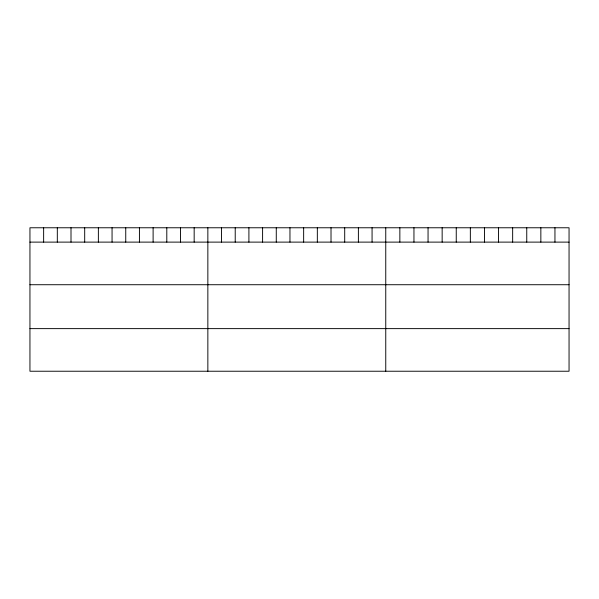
<?xml version="1.0" encoding="UTF-8"?>
<svg xmlns="http://www.w3.org/2000/svg" width="599" height="599" viewBox="0 0 599 599"><rect width="100%" height="100%" fill="white"/><g stroke="black" fill="none" stroke-linecap="round" stroke-linejoin="round"><path stroke-width="0.9" d="M569.05 242.116L569.05 371.23L29.95 371.23L29.95 227.77L569.05 227.77L569.05 242.116L29.95 242.116M29.95 284.727L569.05 284.727M29.95 328.626L569.05 328.626M554.951 227.77L554.951 242.116M540.852 227.77L540.852 242.116M526.753 227.77L526.753 242.116M512.654 227.77L512.654 242.116M498.555 227.77L498.555 242.116M484.456 227.77L484.456 242.116M470.35 227.77L470.35 242.116M456.251 227.77L456.251 242.116M442.152 227.77L442.152 242.116M428.053 227.77L428.053 242.116M413.954 227.77L413.954 242.116M399.855 227.77L399.855 242.116M385.756 227.77L385.756 371.23M372.069 227.77L372.069 242.116M358.389 227.77L358.389 242.116M344.702 227.77L344.702 242.116M331.015 227.77L331.015 242.116M317.335 227.77L317.335 242.116M303.648 227.77L303.648 242.116M289.961 227.77L289.961 242.116M276.274 227.77L276.274 242.116M262.594 227.77L262.594 242.116M248.907 227.77L248.907 242.116M235.22 227.77L235.22 242.116M221.54 227.77L221.54 242.116M207.853 227.77L207.853 371.23M194.166 227.77L194.166 242.116M180.486 227.77L180.486 242.116M166.799 227.77L166.799 242.116M153.112 227.77L153.112 242.116M139.432 227.77L139.432 242.116M125.745 227.77L125.745 242.116M112.058 227.77L112.058 242.116M98.371 227.77L98.371 242.116M84.691 227.77L84.691 242.116M71.004 227.77L71.004 242.116M57.317 227.77L57.317 242.116M43.637 227.77L43.637 242.116"/></g></svg>
